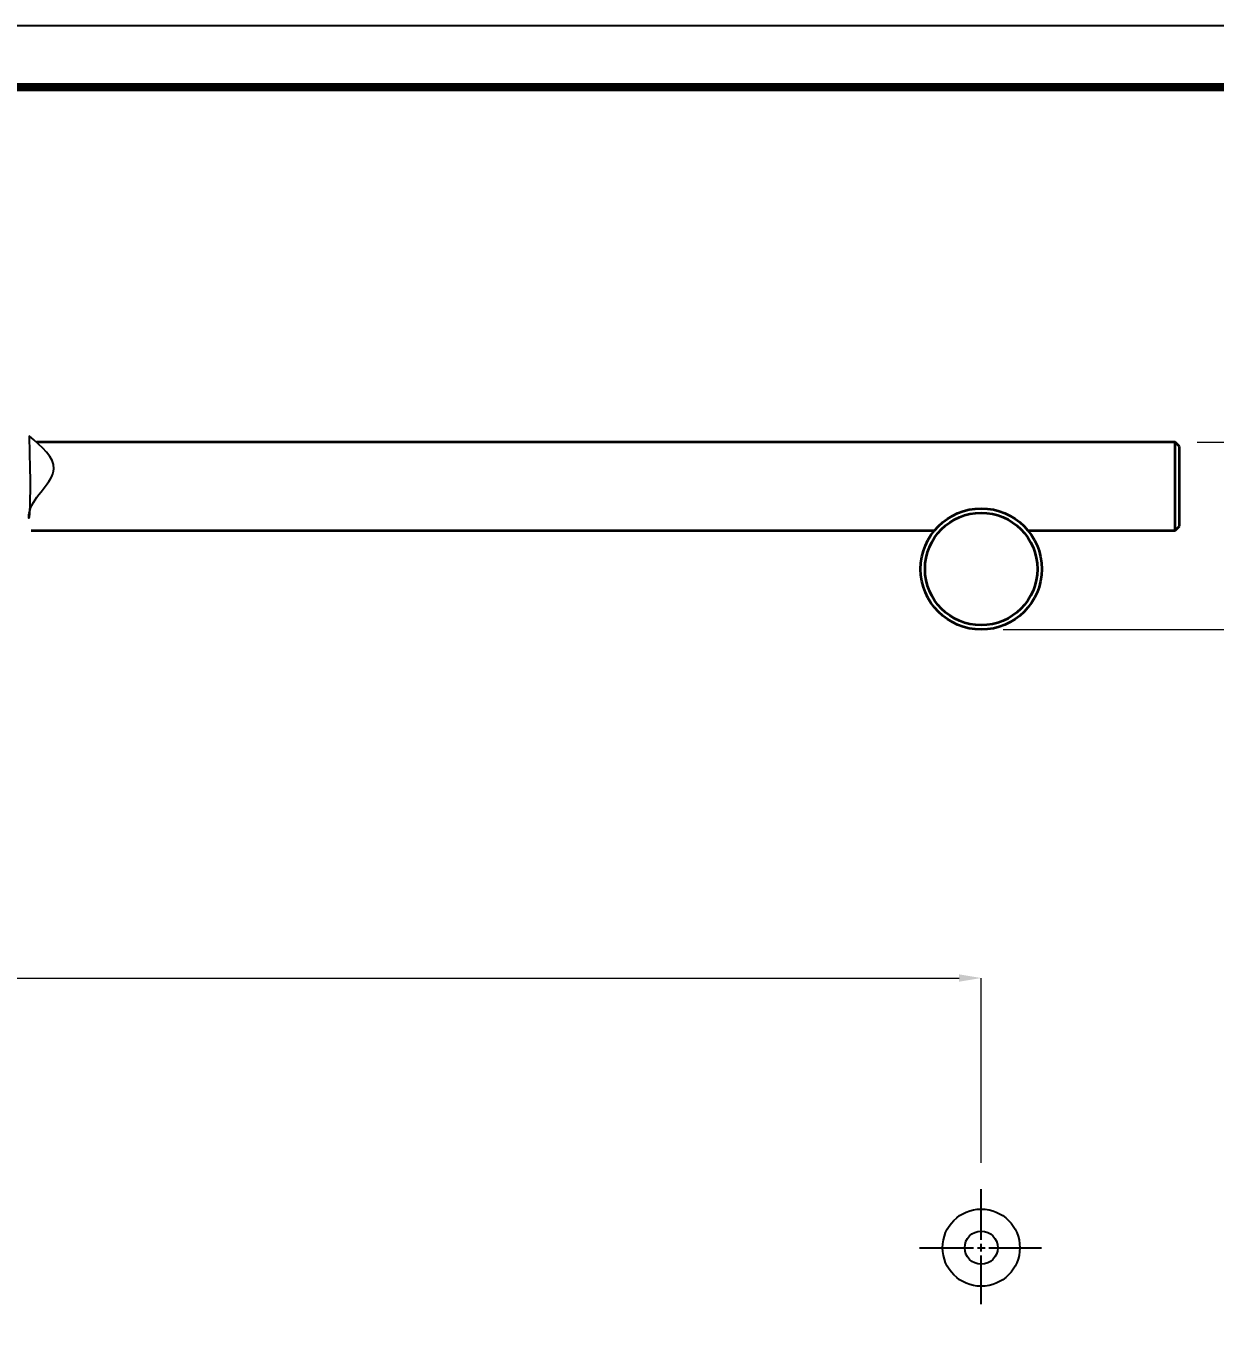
# Model space of a CAD drawing. Extents: x 16296681342 to 16296681993, y -37409618660 to -37409618183.
# Drawn here: x 16296681610.7 to 16296681826.3, y -37409618418.6 to -37409618183.2 of the extents above; entities that cross this region are included whole.
import ezdxf

# ---------------------------------------------------------------- set-up
doc = ezdxf.new("R2010")
doc.units = 0
doc.header["$LTSCALE"] = 10
doc.header["$MEASUREMENT"] = 0
doc.header["$PDMODE"] = 3
doc.header["$PDSIZE"] = -10
doc.linetypes.add('CENTER2', pattern=[28.575, 19.05, -3.175, 3.175, -3.175])
doc.layers.get('0').update_dxf_attribs({"linetype": 'CONTINUOUS'})
doc.layers.get('DEFPOINTS').update_dxf_attribs({"linetype": 'CONTINUOUS'})
doc.layers.add('1', color=7, linetype='CONTINUOUS')
doc.layers.add('BODY', color=7, linetype='CONTINUOUS')
doc.styles.add('Daelim Dimension', font='NanumGothic.ttf')
doc.dimstyles.new('DEFAULT', dxfattribs={"dimscale": 2, "dimtxt": 2, "dimasz": 2, "dimexe": 0, "dimexo": 2, "dimgap": 1, "dimtad": 1, "dimdec": 1, "dimzin": 9, "dimdsep": 46, "dimtxsty": 'Daelim Dimension', "dimcen": 0.5, "dimclrd": 252, "dimclre": 252, "dimclrt": 3, "dimadec": 1, "dimazin": 0, "dimtfac": 1, "dimtdec": 1, "dimtix": 1, "dimtmove": 0, "dimatfit": 3, "dimfxl": 0, "dimtolj": 1, "dimtzin": 1, "dimlwd": 9, "dimlwe": 9, "dimarcsym": 0})

# ---------------------------------------------------------------- blocks, each defined once
blk = doc.blocks.new('*U124')
at = {"color": 0, "linetype": 'CENTER2'}
for p, q in [((0, 1.4), (0, 10.61)), ((-11.18, 0), (-1.4, 0)), ((1.4, 0), (10.94, 0)), ((0, -10.25), (0, -1.4))]:
    blk.add_line(p, q, dxfattribs=at)
at = {"color": 0, "linetype": 'Continuous'}
for p, q in [((-0.7, 0), (0.7, 0)), ((0, -0.7), (0, 0.7))]:
    blk.add_line(p, q, dxfattribs=at)
blk = doc.blocks.new('*D127')
at = {"layer": 'BODY', "color": 5, "lineweight": 9, "ltscale": 0.7}
for p, q in [((16296681409.40794, -37409618389.219116), (16296681409.40794, -37409618355.712791)), ((16296681413.40794, -37409618355.712791), (16296681779.915001, -37409618355.712791)), ((16296681783.915001, -37409618389.219116), (16296681783.915001, -37409618355.712791))]:
    blk.add_line(p, q, dxfattribs=at)
at = {"layer": 'BODY', "color": 5, "ltscale": 0.7}
for points in [[(16296681413.40794, -37409618355.046127), (16296681413.40794, -37409618356.379463), (16296681409.40794, -37409618355.712791)], [(16296681779.915001, -37409618355.046127), (16296681779.915001, -37409618356.379463), (16296681783.915001, -37409618355.712791)]]:
    blk.add_solid(points, dxfattribs=at)
at = {"layer": 'DEFPOINTS', "color": 0, "ltscale": 0.7}
for p in [(16296681783.915001, -37409618355.712791), (16296681409.40794, -37409618393.219116), (16296681783.915001, -37409618393.219116)]:
    blk.add_point(p, dxfattribs=at)
at = {"layer": 'BODY', "color": 7, "lineweight": 5, "ltscale": 0.7, "insert": (16296681596.66147, -37409618348.262154), "char_height": 10, "attachment_point": 5, "style": 'Daelim Dimension'}
blk.add_mtext('\\A1;530', dxfattribs=at)
blk = doc.blocks.new('*D158')
at = {"layer": 'BODY', "color": 5, "lineweight": 9, "ltscale": 0.7}
for p, q in [((16296681823.075609, -37409618258.601952), (16296681870.154261, -37409618258.601952)), ((16296681870.154261, -37409618262.601952), (16296681870.154261, -37409618288.563843)), ((16296681787.91506, -37409618292.563843), (16296681870.154261, -37409618292.563843))]:
    blk.add_line(p, q, dxfattribs=at)
at = {"layer": 'BODY', "color": 5, "ltscale": 0.7}
for points in [[(16296681869.487591, -37409618262.601952), (16296681870.820921, -37409618262.601952), (16296681870.154261, -37409618258.601952)], [(16296681869.487591, -37409618288.563843), (16296681870.820921, -37409618288.563843), (16296681870.154261, -37409618292.563843)]]:
    blk.add_solid(points, dxfattribs=at)
at = {"layer": 'DEFPOINTS', "color": 0, "ltscale": 0.7}
for p in [(16296681819.075609, -37409618258.601952), (16296681783.91506, -37409618292.563843), (16296681870.154261, -37409618292.563843)]:
    blk.add_point(p, dxfattribs=at)
at = {"layer": 'BODY', "color": 7, "lineweight": 5, "ltscale": 0.7, "insert": (16296681862.7036, -37409618275.582893), "char_height": 10, "attachment_point": 5, "rotation": 90, "style": 'Daelim Dimension'}
blk.add_mtext('\\A1;34', dxfattribs=at)

msp = doc.modelspace()

# ---------------------------------------------------------------- linework, layer by layer
at = {"ltscale": 0.5}
msp.add_lwpolyline([(16296681342.439421, -37409618660.151291), (16296681993.439421, -37409618660.151291), (16296681993.439421, -37409618183.151291), (16296681342.439421, -37409618183.151291)], close=True, dxfattribs=at)
at = {"color": 5, "linetype": 'ByBlock', "lineweight": 200, "const_width": 1.5}
msp.add_lwpolyline([(16296681352.907619, -37409618639.72657), (16296681982.907619, -37409618639.72657), (16296681982.907619, -37409618194.22657), (16296681352.907619, -37409618194.22657)], close=True, dxfattribs=at)
for radius in [7, 3]:
    msp.add_circle((16296681783.915001, -37409618404.589302), radius)
at = {"ltscale": 0.5}
msp.add_spline([(16296681611.31366, -37409618257.453217), (16296681615.81937, -37409618263.420937), (16296681611.418501, -37409618271.063713), (16296681612.780621, -37409618277.34539)], degree=3, dxfattribs=at)
at = {"layer": '1', "color": 0, "linetype": 'Continuous', "lineweight": 35}
for p, q in [((16296681819.0756, -37409618258.601936), (16296681612.646111, -37409618258.601936)), ((16296681819.0756, -37409618274.584007), (16296681819.0756, -37409618258.601936)), ((16296681819.874701, -37409618259.401039), (16296681819.0756, -37409618258.601936)), ((16296681819.874701, -37409618273.784897), (16296681819.874701, -37409618259.401039)), ((16296681611.671021, -37409618274.584007), (16296681775.43685, -37409618274.584007)), ((16296681792.39105, -37409618274.584007), (16296681819.0756, -37409618274.584007)), ((16296681819.0756, -37409618274.584007), (16296681819.874701, -37409618273.784897))]:
    msp.add_line(p, q, dxfattribs=at)
for radius in [10.987671, 10.188567]:
    msp.add_circle((16296681783.915051, -37409618281.576157), radius, dxfattribs=at)

# ---------------------------------------------------------------- block references
at = {"color": 2, "linetype": 'CENTER2'}
msp.add_blockref('*U124', (16296681783.915001, -37409618404.589302), dxfattribs=at)

# ---------------------------------------------------------------- dimensions: what is measured, and where the dimension line sits
at = {"layer": 'BODY', "lineweight": 5, "ltscale": 0.7}
dim = msp.add_linear_dim(base=(16296681870.154261, -37409618292.563843), p1=(16296681819.0756, -37409618258.601936), p2=(16296681783.915051, -37409618292.563828), angle=90, dimstyle='DEFAULT', override={"dimtxt": 5, "dimclrd": 5, "dimclre": 5, "dimclrt": 7}, dxfattribs=at)
dim.commit()
dim.dimension.update_dxf_attribs({"geometry": '*D158', "text_midpoint": (16296681862.7036, -37409618275.582893)})
dim = msp.add_linear_dim(base=(16296681783.915001, -37409618355.712791), p1=(16296681409.40794, -37409618393.219116), p2=(16296681783.915001, -37409618393.219116), text='530', dimstyle='DEFAULT', override={"dimtxt": 5, "dimclrd": 5, "dimclre": 5, "dimclrt": 7}, dxfattribs=at)
dim.commit()
dim.dimension.update_dxf_attribs({"geometry": '*D127', "text_midpoint": (16296681596.66147, -37409618348.262154)})

doc.saveas('drawing.dxf')
